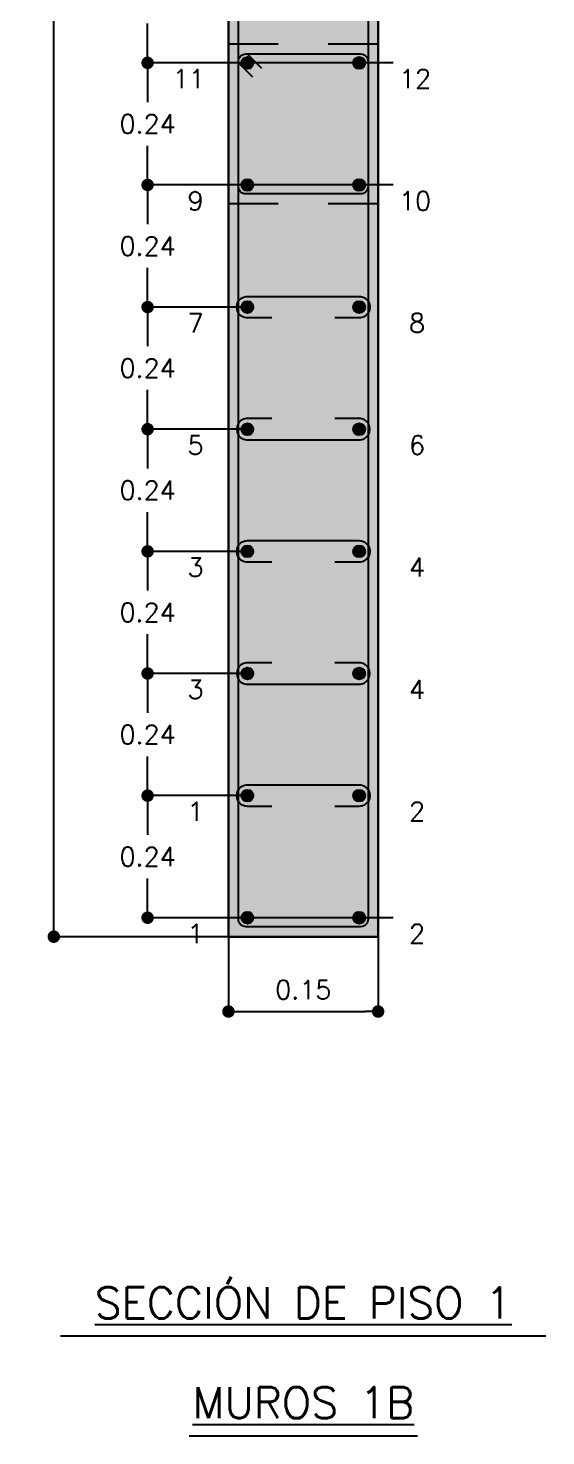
# Model space of a CAD drawing. Header units: millimetres. Extents: x -99999999 to 100000000, y -41 to 20.
# Drawn here: x 150.195 to 151.233, y -13.661 to -10.841 of the extents above; entities that cross this region are included whole.
import ezdxf
from ezdxf.enums import TextEntityAlignment as Align

# ---------------------------------------------------------------- set-up
doc = ezdxf.new("R2010")
doc.units = ezdxf.units.MM
doc.header["$LTSCALE"] = 0.01
doc.header["$PDMODE"] = 3
doc.linetypes.add('DASHED2', pattern=[0.375, 0.25, -0.125])
for name, color, linetype in [('FC_BORDES', 4, 'Continuous'), ('FC_COTAS', 1, 'Continuous'), ('FC_ESTRIBOS', 3, 'Continuous'), ('FC_GANCHOS', 4, 'Continuous'), ('FC_HATCH MUROS', 253, 'Continuous'), ('FC_R-100', 12, 'Continuous'), ('FC_R-140', 2, 'Continuous'), ('FC_R-80', 11, 'Continuous'), ('FC_REFUERZO 2', 1, 'Continuous')]:
    doc.layers.add(name, color=color, linetype=linetype)
doc.layers.add('FC_DEFPOINTS', color=250, linetype='Continuous', plot=False)
doc.styles.add('FC_TEXT', font='romans.shx', dxfattribs={"height": 0.002})
doc.styles.add('FC_TEXT1', font='romans.shx')
doc.dimstyles.new('FC_COTAS', dxfattribs={"dimtxt": 0.0015, "dimasz": 0.001, "dimexe": 0, "dimexo": 0, "dimgap": 0.001, "dimtad": 1, "dimtih": 1, "dimtoh": 1, "dimzin": 0, "dimdsep": 46, "dimtxsty": 'FC_TEXT1', "dimblk": 'DOT', "dimcen": 0.09, "dimclrd": 256, "dimclre": 256, "dimclrt": 256, "dimadec": 0, "dimazin": 0, "dimtfac": 1, "dimtix": 1, "dimtmove": 2, "dimatfit": 3, "dimfxl": 1.002, "dimtolj": 1, "dimtzin": 0, "dimlwd": -1, "dimarcsym": 0})

# ---------------------------------------------------------------- blocks, each defined once
blk = doc.blocks.new('*U690')
at = {"layer": 'FC_R-140', "color": 4, "ltscale": 1.5}
blk.add_lwpolyline([(-0.01945, 0), (0.01945, 0)], dxfattribs=at)
at = {"layer": 'FC_R-140', "ltscale": 1.5, "style": 'FC_TEXT1'}
blk.add_attdef('%%UTÍTULO', text='', height=0.0025, dxfattribs=at).set_placement((0, 0.00266), align=Align.MIDDLE_CENTER)
at = {"layer": 'FC_R-80', "ltscale": 1.5, "style": 'FC_TEXT1'}
blk.add_attdef('ESCALA', text='', height=0.002, dxfattribs=at).set_placement((-0.01945, -0.0017), align=Align.MIDDLE_LEFT)
blk = doc.blocks.new('*U742')
at = {"layer": 'FC_R-140', "color": 4, "ltscale": 1.5}
blk.add_lwpolyline([(-0.00915, 0), (0.00915, 0)], dxfattribs=at)
at = {"layer": 'FC_R-140', "ltscale": 1.5, "style": 'FC_TEXT1'}
blk.add_attdef('%%UTÍTULO', text='', height=0.0025, dxfattribs=at).set_placement((0, 0.00266), align=Align.MIDDLE_CENTER)
at = {"layer": 'FC_R-80', "ltscale": 1.5, "style": 'FC_TEXT1'}
blk.add_attdef('ESCALA', text='', height=0.002, dxfattribs=at).set_placement((-0.00915, -0.0017), align=Align.MIDDLE_LEFT)
blk = doc.blocks.new('*U176')
h = blk.add_hatch(color=0)
h.dxf.hatch_style = 1
edge = h.paths.add_edge_path()
edge.add_arc((0, 0), 0.0119, 0, 360, ccw=False)
at = {"color": 0}
blk.add_circle((0, 0), 0.0119, dxfattribs=at)
blk = doc.blocks.new('_Dot')
at = {"color": 0, "linetype": 'ByBlock', "lineweight": -2}
blk.add_line((-0.5, 0), (-1, 0), dxfattribs=at)
at = {"color": 0, "linetype": 'ByBlock', "const_width": 0.5}
blk.add_lwpolyline([(-0.25, 0, 1), (0.25, 0, 1)], format="xyb", close=True, dxfattribs=at)
blk = doc.blocks.new('*D753')
at = {"layer": 'Defpoints', "color": 0, "ltscale": 0.6, "transparency": 16777216}
for p in [(150.4346, -12.3783), (150.6346, -12.3783), (150.6346, -12.6229)]:
    blk.add_point(p, dxfattribs=at)
at = {"layer": 'FC_COTAS', "lineweight": -2, "ltscale": 0.6, "transparency": 16777216}
for p, q in [((150.6346, -12.3783), (150.4346, -12.3783)), ((150.6346, -12.6229), (150.4346, -12.6229))]:
    blk.add_line(p, q, dxfattribs=at)
at = {"layer": 'FC_COTAS', "ltscale": 0.6, "transparency": 16777216}
for p, q in [((150.4346, -12.4033), (150.4346, -12.4568)), ((150.4346, -12.5979), (150.4346, -12.5443))]:
    blk.add_line(p, q, dxfattribs=at)
at = {"layer": 'FC_COTAS', "ltscale": 0.6, "transparency": 16777216, "xscale": 0.025, "yscale": 0.025, "zscale": 0.025}
for p, rotation in [((150.4346, -12.3783), 90), ((150.4346, -12.6229), 270)]:
    blk.add_blockref('_Dot', p, dxfattribs=dict(at, rotation=rotation))
at = {"layer": 'FC_COTAS', "ltscale": 0.6, "transparency": 16777216, "insert": (150.4346, -12.5006), "char_height": 0.0375, "attachment_point": 5, "style": 'FC_TEXT1'}
blk.add_mtext('\\A1;0.24', dxfattribs=at)
blk = doc.blocks.new('*D754')
at = {"layer": 'Defpoints', "color": 0, "ltscale": 0.6, "transparency": 16777216}
for p in [(150.4346, -12.1336), (150.6346, -12.1336), (150.6346, -12.3783)]:
    blk.add_point(p, dxfattribs=at)
at = {"layer": 'FC_COTAS', "lineweight": -2, "ltscale": 0.6, "transparency": 16777216}
for p, q in [((150.6346, -12.1336), (150.4346, -12.1336)), ((150.6346, -12.3783), (150.4346, -12.3783))]:
    blk.add_line(p, q, dxfattribs=at)
at = {"layer": 'FC_COTAS', "ltscale": 0.6, "transparency": 16777216}
for p, q in [((150.4346, -12.1586), (150.4346, -12.2122)), ((150.4346, -12.3533), (150.4346, -12.2997))]:
    blk.add_line(p, q, dxfattribs=at)
at = {"layer": 'FC_COTAS', "ltscale": 0.6, "transparency": 16777216, "xscale": 0.025, "yscale": 0.025, "zscale": 0.025}
for p, rotation in [((150.4346, -12.1336), 90), ((150.4346, -12.3783), 270)]:
    blk.add_blockref('_Dot', p, dxfattribs=dict(at, rotation=rotation))
at = {"layer": 'FC_COTAS', "ltscale": 0.6, "transparency": 16777216, "insert": (150.4346, -12.2559), "char_height": 0.0375, "attachment_point": 5, "style": 'FC_TEXT1'}
blk.add_mtext('\\A1;0.24', dxfattribs=at)
blk = doc.blocks.new('*D755')
at = {"layer": 'Defpoints', "color": 0, "ltscale": 0.6, "transparency": 16777216}
for p in [(150.4346, -11.8889), (150.6346, -11.8889), (150.6346, -12.1336)]:
    blk.add_point(p, dxfattribs=at)
at = {"layer": 'FC_COTAS', "lineweight": -2, "ltscale": 0.6, "transparency": 16777216}
for p, q in [((150.6346, -11.8889), (150.4346, -11.8889)), ((150.6346, -12.1336), (150.4346, -12.1336))]:
    blk.add_line(p, q, dxfattribs=at)
at = {"layer": 'FC_COTAS', "ltscale": 0.6, "transparency": 16777216}
for p, q in [((150.4346, -11.9139), (150.4346, -11.9675)), ((150.4346, -12.1086), (150.4346, -12.055))]:
    blk.add_line(p, q, dxfattribs=at)
at = {"layer": 'FC_COTAS', "ltscale": 0.6, "transparency": 16777216, "xscale": 0.025, "yscale": 0.025, "zscale": 0.025}
for p, rotation in [((150.4346, -11.8889), 90), ((150.4346, -12.1336), 270)]:
    blk.add_blockref('_Dot', p, dxfattribs=dict(at, rotation=rotation))
at = {"layer": 'FC_COTAS', "ltscale": 0.6, "transparency": 16777216, "insert": (150.4346, -12.0112), "char_height": 0.0375, "attachment_point": 5, "style": 'FC_TEXT1'}
blk.add_mtext('\\A1;0.24', dxfattribs=at)
blk = doc.blocks.new('*D756')
at = {"layer": 'Defpoints', "color": 0, "ltscale": 0.6, "transparency": 16777216}
for p in [(150.4346, -11.6442), (150.6346, -11.6442), (150.6346, -11.8889)]:
    blk.add_point(p, dxfattribs=at)
at = {"layer": 'FC_COTAS', "lineweight": -2, "ltscale": 0.6, "transparency": 16777216}
for p, q in [((150.6346, -11.6442), (150.4346, -11.6442)), ((150.6346, -11.8889), (150.4346, -11.8889))]:
    blk.add_line(p, q, dxfattribs=at)
at = {"layer": 'FC_COTAS', "ltscale": 0.6, "transparency": 16777216}
for p, q in [((150.4346, -11.6692), (150.4346, -11.7228)), ((150.4346, -11.8639), (150.4346, -11.8103))]:
    blk.add_line(p, q, dxfattribs=at)
at = {"layer": 'FC_COTAS', "ltscale": 0.6, "transparency": 16777216, "xscale": 0.025, "yscale": 0.025, "zscale": 0.025}
for p, rotation in [((150.4346, -11.6442), 90), ((150.4346, -11.8889), 270)]:
    blk.add_blockref('_Dot', p, dxfattribs=dict(at, rotation=rotation))
at = {"layer": 'FC_COTAS', "ltscale": 0.6, "transparency": 16777216, "insert": (150.4346, -11.7665), "char_height": 0.0375, "attachment_point": 5, "style": 'FC_TEXT1'}
blk.add_mtext('\\A1;0.24', dxfattribs=at)
blk = doc.blocks.new('*D757')
at = {"layer": 'Defpoints', "color": 0, "ltscale": 0.6, "transparency": 16777216}
for p in [(150.4346, -11.3995), (150.6346, -11.3995), (150.6346, -11.6442)]:
    blk.add_point(p, dxfattribs=at)
at = {"layer": 'FC_COTAS', "lineweight": -2, "ltscale": 0.6, "transparency": 16777216}
for p, q in [((150.6346, -11.3995), (150.4346, -11.3995)), ((150.6346, -11.6442), (150.4346, -11.6442))]:
    blk.add_line(p, q, dxfattribs=at)
at = {"layer": 'FC_COTAS', "ltscale": 0.6, "transparency": 16777216}
for p, q in [((150.4346, -11.4245), (150.4346, -11.4781)), ((150.4346, -11.6192), (150.4346, -11.5656))]:
    blk.add_line(p, q, dxfattribs=at)
at = {"layer": 'FC_COTAS', "ltscale": 0.6, "transparency": 16777216, "xscale": 0.025, "yscale": 0.025, "zscale": 0.025}
for p, rotation in [((150.4346, -11.3995), 90), ((150.4346, -11.6442), 270)]:
    blk.add_blockref('_Dot', p, dxfattribs=dict(at, rotation=rotation))
at = {"layer": 'FC_COTAS', "ltscale": 0.6, "transparency": 16777216, "insert": (150.4346, -11.5219), "char_height": 0.0375, "attachment_point": 5, "style": 'FC_TEXT1'}
blk.add_mtext('\\A1;0.24', dxfattribs=at)
blk = doc.blocks.new('*D758')
at = {"layer": 'Defpoints', "color": 0, "ltscale": 0.6, "transparency": 16777216}
for p in [(150.4346, -11.1548), (150.6346, -11.1548), (150.6346, -11.3995)]:
    blk.add_point(p, dxfattribs=at)
at = {"layer": 'FC_COTAS', "lineweight": -2, "ltscale": 0.6, "transparency": 16777216}
for p, q in [((150.6346, -11.1548), (150.4346, -11.1548)), ((150.6346, -11.3995), (150.4346, -11.3995))]:
    blk.add_line(p, q, dxfattribs=at)
at = {"layer": 'FC_COTAS', "ltscale": 0.6, "transparency": 16777216}
for p, q in [((150.4346, -11.1798), (150.4346, -11.2334)), ((150.4346, -11.3745), (150.4346, -11.3209))]:
    blk.add_line(p, q, dxfattribs=at)
at = {"layer": 'FC_COTAS', "ltscale": 0.6, "transparency": 16777216, "xscale": 0.025, "yscale": 0.025, "zscale": 0.025}
for p, rotation in [((150.4346, -11.1548), 90), ((150.4346, -11.3995), 270)]:
    blk.add_blockref('_Dot', p, dxfattribs=dict(at, rotation=rotation))
at = {"layer": 'FC_COTAS', "ltscale": 0.6, "transparency": 16777216, "insert": (150.4346, -11.2772), "char_height": 0.0375, "attachment_point": 5, "style": 'FC_TEXT1'}
blk.add_mtext('\\A1;0.24', dxfattribs=at)
blk = doc.blocks.new('*D759')
at = {"layer": 'Defpoints', "color": 0, "ltscale": 0.6, "transparency": 16777216}
for p in [(150.4346, -10.9102), (150.6346, -10.9102), (150.6346, -11.1548)]:
    blk.add_point(p, dxfattribs=at)
at = {"layer": 'FC_COTAS', "lineweight": -2, "ltscale": 0.6, "transparency": 16777216}
for p, q in [((150.6346, -10.9102), (150.4346, -10.9102)), ((150.6346, -11.1548), (150.4346, -11.1548))]:
    blk.add_line(p, q, dxfattribs=at)
at = {"layer": 'FC_COTAS', "ltscale": 0.6, "transparency": 16777216}
for p, q in [((150.4346, -10.9352), (150.4346, -10.9887)), ((150.4346, -11.1298), (150.4346, -11.0762))]:
    blk.add_line(p, q, dxfattribs=at)
at = {"layer": 'FC_COTAS', "ltscale": 0.6, "transparency": 16777216, "xscale": 0.025, "yscale": 0.025, "zscale": 0.025}
for p, rotation in [((150.4346, -10.9102), 90), ((150.4346, -11.1548), 270)]:
    blk.add_blockref('_Dot', p, dxfattribs=dict(at, rotation=rotation))
at = {"layer": 'FC_COTAS', "ltscale": 0.6, "transparency": 16777216, "insert": (150.4346, -11.0325), "char_height": 0.0375, "attachment_point": 5, "style": 'FC_TEXT1'}
blk.add_mtext('\\A1;0.24', dxfattribs=at)
blk = doc.blocks.new('*D760')
at = {"layer": 'Defpoints', "color": 0, "ltscale": 0.6, "transparency": 16777216}
for p in [(150.4346, -10.6655), (150.6346, -10.6655), (150.6346, -10.9102)]:
    blk.add_point(p, dxfattribs=at)
at = {"layer": 'FC_COTAS', "lineweight": -2, "ltscale": 0.6, "transparency": 16777216}
for p, q in [((150.6346, -10.6655), (150.4346, -10.6655)), ((150.6346, -10.9102), (150.4346, -10.9102))]:
    blk.add_line(p, q, dxfattribs=at)
at = {"layer": 'FC_COTAS', "ltscale": 0.6, "transparency": 16777216}
for p, q in [((150.4346, -10.6905), (150.4346, -10.7441)), ((150.4346, -10.8852), (150.4346, -10.8316))]:
    blk.add_line(p, q, dxfattribs=at)
at = {"layer": 'FC_COTAS', "ltscale": 0.6, "transparency": 16777216, "xscale": 0.025, "yscale": 0.025, "zscale": 0.025}
for p, rotation in [((150.4346, -10.6655), 90), ((150.4346, -10.9102), 270)]:
    blk.add_blockref('_Dot', p, dxfattribs=dict(at, rotation=rotation))
at = {"layer": 'FC_COTAS', "ltscale": 0.6, "transparency": 16777216, "insert": (150.4346, -10.7878), "char_height": 0.0375, "attachment_point": 5, "style": 'FC_TEXT1'}
blk.add_mtext('\\A1;0.24', dxfattribs=at)
blk = doc.blocks.new('*D774')
at = {"layer": 'Defpoints', "color": 0, "ltscale": 0.6, "transparency": 16777216}
for p in [(150.5966, -12.6609), (150.8966, -12.6609), (150.8966, -12.8109)]:
    blk.add_point(p, dxfattribs=at)
at = {"layer": 'FC_COTAS', "lineweight": -2, "ltscale": 0.6, "transparency": 16777216}
for p, q in [((150.5966, -12.6609), (150.5966, -12.8109)), ((150.8966, -12.6609), (150.8966, -12.8109))]:
    blk.add_line(p, q, dxfattribs=at)
at = {"layer": 'FC_COTAS', "ltscale": 0.6, "transparency": 16777216}
blk.add_line((150.6216, -12.8109), (150.8716, -12.8109), dxfattribs=at)
at = {"layer": 'FC_COTAS', "ltscale": 0.6, "transparency": 16777216, "xscale": 0.025, "yscale": 0.025, "zscale": 0.025, "rotation": 180}
blk.add_blockref('_Dot', (150.5966, -12.8109), dxfattribs=at)
at = {"layer": 'FC_COTAS', "ltscale": 0.6, "transparency": 16777216, "xscale": 0.025, "yscale": 0.025, "zscale": 0.025}
blk.add_blockref('_Dot', (150.8966, -12.8109), dxfattribs=at)
at = {"layer": 'FC_COTAS', "ltscale": 0.6, "transparency": 16777216, "insert": (150.7466, -12.7672), "char_height": 0.0375, "attachment_point": 5, "style": 'FC_TEXT1'}
blk.add_mtext('\\A1;0.15', dxfattribs=at)
blk = doc.blocks.new('*D775')
at = {"layer": 'Defpoints', "color": 0, "ltscale": 0.6, "transparency": 16777216}
for p in [(150.2466, -7.9359), (150.5966, -7.9359), (150.5966, -12.6609)]:
    blk.add_point(p, dxfattribs=at)
at = {"layer": 'FC_COTAS', "lineweight": -2, "ltscale": 0.6, "transparency": 16777216}
for p, q in [((150.5966, -7.9359), (150.2466, -7.9359)), ((150.5966, -12.6609), (150.2466, -12.6609))]:
    blk.add_line(p, q, dxfattribs=at)
at = {"layer": 'FC_COTAS', "ltscale": 0.6, "transparency": 16777216}
for p, q in [((150.2466, -7.9609), (150.2466, -10.2547)), ((150.2466, -12.6359), (150.2466, -10.3422))]:
    blk.add_line(p, q, dxfattribs=at)
at = {"layer": 'FC_COTAS', "ltscale": 0.6, "transparency": 16777216, "xscale": 0.025, "yscale": 0.025, "zscale": 0.025}
for p, rotation in [((150.2466, -7.9359), 90), ((150.2466, -12.6609), 270)]:
    blk.add_blockref('_Dot', p, dxfattribs=dict(at, rotation=rotation))
at = {"layer": 'FC_COTAS', "ltscale": 0.6, "transparency": 16777216, "insert": (150.2466, -10.2984), "char_height": 0.0375, "attachment_point": 5, "style": 'FC_TEXT1'}
blk.add_mtext('\\A1;4.72', dxfattribs=at)
blk = doc.blocks.new('*U744')
at = {"layer": 'FC_DEFPOINTS', "linetype": 'DASHED2', "ltscale": 0.6}
blk.add_lwpolyline([(-0.15, 0.038), (0.15, 0.038), (0.15, -1.7508), (-0.15, -1.7508)], close=True, dxfattribs=at)
at = {"layer": 'FC_DEFPOINTS', "ltscale": 0.6}
for points in [[(0.18, 0), (-0.18, 0)], [(0.18, -1.7128), (-0.18, -1.7128)]]:
    blk.add_lwpolyline(points, dxfattribs=at)
at = {"layer": 'FC_ESTRIBOS', "ltscale": 0.6}
blk.add_lwpolyline([(-0.115, 0.018), (0.115, 0.018, -0.414214), (0.13, 0.003), (0.13, -1.7158, -0.414214), (0.115, -1.7308), (-0.115, -1.7308, -0.414214), (-0.13, -1.7158), (-0.13, 0.003, -0.414214)], format="xyb", close=True, dxfattribs=at)
for points in [[(-0.13, 0.0003), (-0.1017, -0.028)], [(-0.1123, 0.018), (-0.084, -0.0103)]]:
    blk.add_lwpolyline(points, dxfattribs=at)
blk = doc.blocks.new('*U745')
at = {"layer": 'FC_GANCHOS', "color": 0, "lineweight": -2}
blk.add_lwpolyline([(0.049, -0.0215), (0.0005, -0.0215, -1.022233), (0.0005, 0.0215), (0.2235, 0.0215, -1.022233), (0.2235, -0.0215), (0.175, -0.0215)], format="xyb", dxfattribs=at)
blk = doc.blocks.new('*U746')
at = {"layer": 'FC_GANCHOS', "color": 0, "lineweight": -2}
blk.add_lwpolyline([(0.049, 0.0215), (0.0005, 0.0215, 1.022233), (0.0005, -0.0215), (0.2235, -0.0215, 1.022233), (0.2235, 0.0215), (0.175, 0.0215)], format="xyb", dxfattribs=at)

msp = doc.modelspace()

# ---------------------------------------------------------------- hatches: boundary and pattern name
at = {"layer": 'FC_HATCH MUROS', "ltscale": 0.9}
msp.add_hatch(color=256, dxfattribs=at).paths.add_polyline_path([(150.5966, -12.6609), (150.5966, -7.9359), (150.8966, -7.9359), (150.8966, -12.6609)])

# ---------------------------------------------------------------- linework, layer by layer
at = {"layer": 'FC_BORDES', "ltscale": 0.6}
for points in [[(150.5966, -12.6609), (150.5966, -7.9359), (150.8966, -7.9359), (150.8966, -12.6609)], [(150.5966, -12.6609), (150.8966, -12.6609), (150.8966, -7.9359), (150.5966, -7.9359)]]:
    msp.add_lwpolyline(points, close=True, dxfattribs=at)

# ---------------------------------------------------------------- block references
at = {"layer": 'FC_ESTRIBOS', "ltscale": 0.6}
for p in [(150.7466, -9.442), (150.7466, -10.9102)]:
    msp.add_blockref('*U744', p, dxfattribs=at)
at = {"layer": 'FC_GANCHOS', "ltscale": 0.6}
for name, p in [('*U745', (150.6346, -11.3995)), ('*U746', (150.6346, -11.6442)), ('*U745', (150.6346, -11.8889)), ('*U746', (150.6346, -12.1336)), ('*U745', (150.6346, -12.3783))]:
    msp.add_blockref(name, p, dxfattribs=at)
at = {"layer": 'FC_R-140', "ltscale": 0.6, "xscale": 25, "yscale": 25, "zscale": 25}
for name, p, values in [('*U690', (150.7466, -13.4609), {'%%UTÍTULO': '%%USECCIÓN DE PISO 1'}), ('*U742', (150.7466, -13.6609), {'%%UTÍTULO': '%%UMUROS 1B'})]:
    msp.add_blockref(name, p, dxfattribs=at).add_auto_attribs(values)
at = {"layer": 'FC_REFUERZO 2', "ltscale": 0.6}
for p in [(150.6346, -10.9102), (150.8586, -10.9102), (150.6346, -11.1548), (150.8586, -11.1548), (150.6346, -11.3995), (150.8586, -11.3995), (150.6346, -11.6442), (150.8586, -11.6442), (150.6346, -11.8889), (150.8586, -11.8889), (150.6346, -12.1336), (150.8586, -12.1336), (150.6346, -12.3783), (150.8586, -12.3783), (150.6346, -12.6229), (150.8586, -12.6229)]:
    msp.add_blockref('*U176', p, dxfattribs=at)

# ---------------------------------------------------------------- texts
at = {"layer": 'FC_R-100', "ltscale": 0.6, "style": 'FC_TEXT'}
for s, p in [('11', (150.4846, -10.9608)), ('12', (150.9386, -10.9608)), ('9', (150.5146, -11.2055)), ('10', (150.9386, -11.2055)), ('7', (150.5146, -11.4501)), ('8', (150.9586, -11.4501)), ('5', (150.5146, -11.6948)), ('6', (150.9586, -11.6948)), ('3', (150.5146, -11.9395)), ('4', (150.9586, -11.9395)), ('3', (150.5146, -12.1842)), ('4', (150.9586, -12.1842)), ('1', (150.5146, -12.4289)), ('2', (150.9586, -12.4289)), ('1', (150.5146, -12.6736)), ('2', (150.9586, -12.6736))]:
    msp.add_text(s, height=0.0375, dxfattribs=at).set_placement(p)

# ---------------------------------------------------------------- dimensions: what is measured, and where the dimension line sits
at = {"layer": 'FC_COTAS', "ltscale": 0.6}
dim = msp.add_linear_dim(base=(150.2466, -7.9359), p1=(150.5966, -12.6609), p2=(150.5966, -7.9359), angle=90, text='4.72', dimstyle='FC_COTAS', override={"dimscale": 0, "dimtxt": 0.0015, "dimasz": 0.001, "dimblk1": 'Dot', "dimblk2": 'Dot', "dimsah": 1, "dimtix": 1, "dimtofl": 1, "dimtmove": 2, "dimatfit": 3}, dxfattribs=at)
dim.commit()
dim.dimension.update_dxf_attribs({"geometry": '*D775', "text_midpoint": (150.2466, -10.2984)})
for base, p1, p2, picture, middle in [((150.4346, -10.6655), (150.6346, -10.9102), (150.6346, -10.6655), '*D760', (150.4346, -10.7878)), ((150.4346, -10.9102), (150.6346, -11.1548), (150.6346, -10.9102), '*D759', (150.4346, -11.0325)), ((150.4346, -11.1548), (150.6346, -11.3995), (150.6346, -11.1548), '*D758', (150.4346, -11.2772)), ((150.4346, -11.3995), (150.6346, -11.6442), (150.6346, -11.3995), '*D757', (150.4346, -11.5219)), ((150.4346, -11.6442), (150.6346, -11.8889), (150.6346, -11.6442), '*D756', (150.4346, -11.7665)), ((150.4346, -11.8889), (150.6346, -12.1336), (150.6346, -11.8889), '*D755', (150.4346, -12.0112)), ((150.4346, -12.1336), (150.6346, -12.3783), (150.6346, -12.1336), '*D754', (150.4346, -12.2559)), ((150.4346, -12.3783), (150.6346, -12.6229), (150.6346, -12.3783), '*D753', (150.4346, -12.5006))]:
    dim = msp.add_linear_dim(base=base, p1=p1, p2=p2, angle=90, dimstyle='FC_COTAS', override={"dimscale": 0, "dimtxt": 0.0015, "dimasz": 0.001, "dimblk1": 'Dot', "dimblk2": 'Dot', "dimsah": 1, "dimtix": 1, "dimtofl": 1, "dimtmove": 2, "dimatfit": 3}, dxfattribs=at)
    dim.commit()
    dim.dimension.update_dxf_attribs({"geometry": picture, "text_midpoint": middle})
dim = msp.add_linear_dim(base=(150.8966, -12.8109), p1=(150.5966, -12.6609), p2=(150.8966, -12.6609), text='0.15', dimstyle='FC_COTAS', override={"dimscale": 0, "dimtxt": 0.0015, "dimasz": 0.001, "dimblk1": 'Dot', "dimblk2": 'Dot', "dimsah": 1, "dimtix": 1, "dimtofl": 1, "dimtmove": 2, "dimatfit": 3}, dxfattribs=at)
dim.commit()
dim.dimension.update_dxf_attribs({"geometry": '*D774', "text_midpoint": (150.7466, -12.7672)})

doc.saveas('drawing.dxf')
